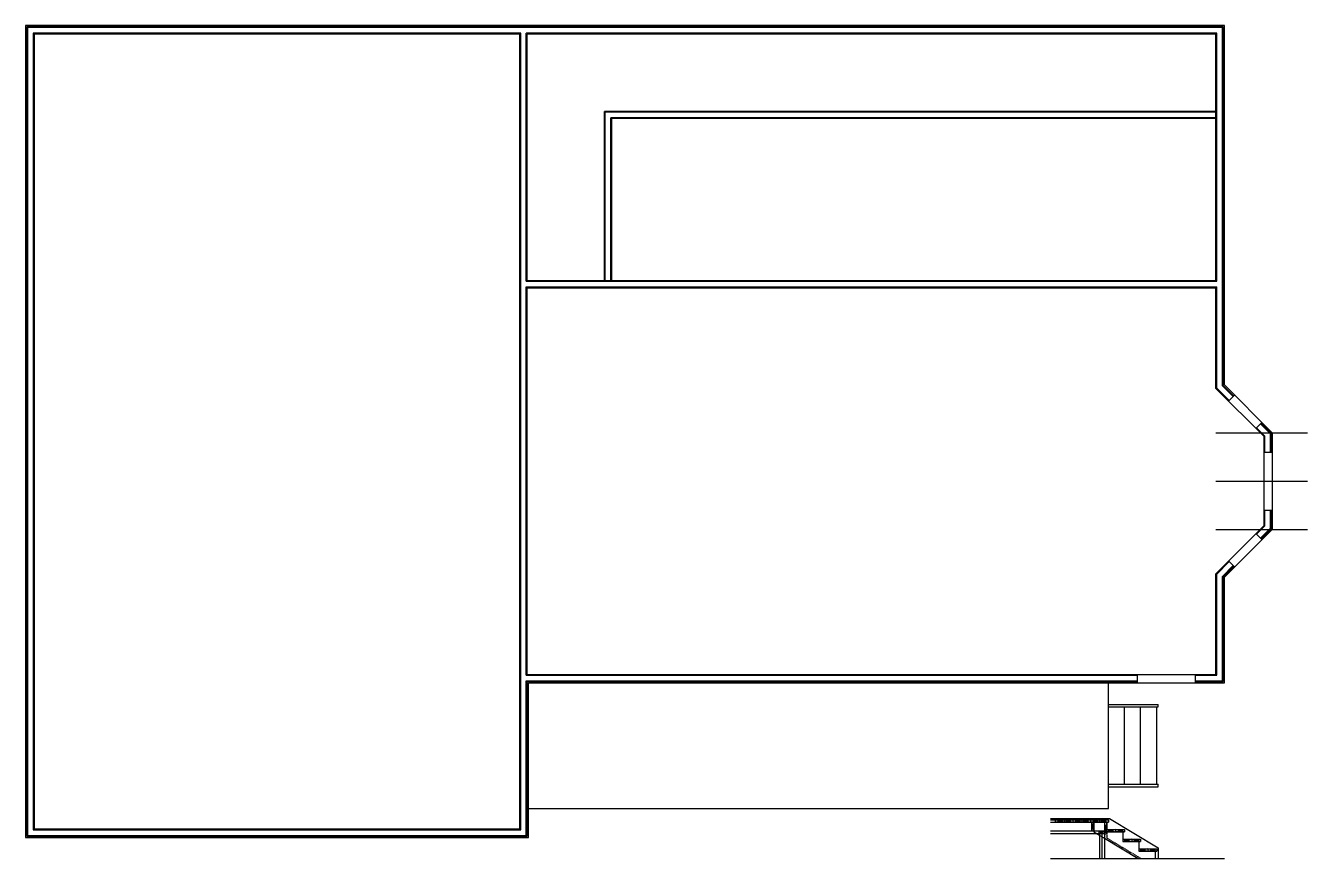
# Model space of a CAD drawing. Header units: inches. Extents: x 2 to 798, y -10 to 506.
import ezdxf

# ---------------------------------------------------------------- set-up
doc = ezdxf.new("R2010")
doc.units = ezdxf.units.IN
doc.header["$MEASUREMENT"] = 0
doc.linetypes.add('HIDDENX2', pattern=[0.75, 0.5, -0.25])
doc.layers.add('Hidden Line', color=7, linetype='HIDDENX2')
doc.layers.add('Reference', color=1, linetype='Continuous')

msp = doc.modelspace()

# ---------------------------------------------------------------- linework, layer by layer
for p, q in [((746.5, 506.5), (2.5, 506.5)), ((2.5, 506.5), (2.5, 2.5)), ((745.75, 505.75), (3.25, 505.75)), ((3.25, 505.75), (3.25, 3.25)), ((745.25, 505.25), (3.75, 505.25)), ((3.75, 505.25), (3.75, 3.75)), ((7.25, 501.75), (7.25, 7.25)), ((309.75, 501.75), (7.25, 501.75)), ((7.75, 501.25), (7.75, 7.75)), ((309.25, 501.25), (7.75, 501.25)), ((309.25, 103.75), (309.25, 501.25)), ((309.75, 103.25), (309.75, 501.75)), ((741.75, 501.75), (313.25, 501.75)), ((313.25, 347.75), (313.25, 501.75)), ((741.25, 501.25), (313.75, 501.25)), ((313.75, 348.25), (313.75, 501.25)), ((741.25, 348.25), (741.25, 501.25)), ((741.75, 347.75), (741.75, 501.75)), ((745.25, 282.93), (745.25, 505.25)), ((745.75, 283.14), (745.75, 505.75)), ((746.5, 283.45), (746.5, 506.5)), ((361.75, 348.25), (361.75, 453.25)), ((741.25, 453.25), (361.75, 453.25)), ((362.25, 348.25), (362.25, 452.75)), ((741.25, 452.75), (362.25, 452.75)), ((365.75, 348.25), (365.75, 449.25)), ((741.25, 449.25), (365.75, 449.25)), ((366.25, 348.25), (366.25, 448.75)), ((741.25, 448.75), (366.25, 448.75)), ((313.25, 347.75), (741.75, 347.75)), ((313.25, 103.25), (313.25, 344.25)), ((313.25, 344.25), (741.75, 344.25)), ((313.75, 348.25), (741.25, 348.25)), ((313.75, 103.75), (313.75, 343.75)), ((313.75, 343.75), (741.25, 343.75)), ((741.25, 281.27), (741.25, 343.75)), ((741.75, 281.48), (741.75, 344.25)), ((741.25, 281.27), (770.95, 251.58)), ((741.75, 281.48), (749.51, 273.73)), ((745.25, 282.93), (751.98, 276.2)), ((745.75, 283.14), (752.33, 276.55)), ((746.5, 283.45), (776.2, 253.75)), ((752.86, 277.08), (749.15, 273.37)), ((769.83, 260.11), (766.12, 256.4)), ((766.48, 256.76), (771.45, 251.78)), ((768.95, 259.23), (774.95, 253.23)), ((769.3, 259.58), (775.45, 253.44)), ((770.95, 251.58), (770.95, 195.92)), ((771.45, 251.78), (771.45, 241.75)), ((774.95, 253.23), (774.95, 241.75)), ((775.45, 253.44), (775.45, 241.75)), ((776.2, 253.75), (776.2, 193.75)), ((770.95, 241.75), (776.2, 241.75)), ((770.95, 205.75), (776.2, 205.75)), ((771.45, 205.75), (771.45, 195.72)), ((774.95, 205.75), (774.95, 194.27)), ((775.45, 205.75), (775.45, 194.06)), ((741.25, 166.23), (770.95, 195.92)), ((746.5, 164.05), (776.2, 193.75)), ((769.83, 187.39), (766.12, 191.1)), ((766.48, 190.74), (771.45, 195.72)), ((768.95, 188.27), (774.95, 194.27)), ((769.3, 187.92), (775.45, 194.06)), ((741.75, 166.02), (749.51, 173.77)), ((745.25, 164.57), (751.98, 171.3)), ((745.75, 164.36), (752.33, 170.95)), ((752.86, 170.42), (749.15, 174.13)), ((741.25, 103.75), (741.25, 166.23)), ((741.75, 103.25), (741.75, 166.02)), ((745.25, 99.75), (745.25, 164.57)), ((745.75, 99.25), (745.75, 164.36)), ((746.5, 98.5), (746.5, 164.05)), ((309.25, 7.75), (309.25, 103.75)), ((313.75, 103.75), (741.25, 103.75)), ((692.5, 98.5), (692.5, 103.75)), ((728.5, 98.5), (728.5, 103.75)), ((309.75, 7.25), (309.75, 103.25)), ((313.25, 103.25), (692.5, 103.25)), ((313.25, 3.75), (313.25, 99.75)), ((313.25, 99.75), (692.5, 99.75)), ((313.75, 3.25), (313.75, 99.25)), ((313.75, 99.25), (692.5, 99.25)), ((314.5, 2.5), (314.5, 98.5)), ((314.5, 98.5), (746.5, 98.5)), ((674.5, 20.5), (674.5, 98.5)), ((728.5, 103.25), (741.75, 103.25)), ((728.5, 99.75), (745.25, 99.75)), ((728.5, 99.25), (745.75, 99.25)), ((674.5, 85), (705.5, 85)), ((674.5, 83.5), (705.5, 83.5)), ((684.5, 35.5), (684.5, 83.5)), ((694.5, 35.5), (694.5, 83.5)), ((704.5, 35.5), (704.5, 83.5)), ((705.5, 83.5), (705.5, 85)), ((674.5, 35.5), (705.5, 35.5)), ((674.5, 34), (705.5, 34)), ((705.5, 34), (705.5, 35.5)), ((314.5, 20.5), (674.5, 20.5)), ((638.5, 14.25), (675.19, 14.25)), ((638.5, 13.5), (674.5, 13.5)), ((638.5, 12), (674.5, 12)), ((641.5, 13.5), (641.5, 12)), ((647, 12), (641.5, 13.5)), ((641.5, 12), (647, 13.5)), ((647, 13.5), (647, 12)), ((652.5, 13.5), (647, 12)), ((647, 13.5), (652.5, 12)), ((652.5, 13.5), (652.5, 12)), ((658, 12), (652.5, 13.5)), ((652.5, 12), (658, 13.5)), ((658, 13.5), (658, 12)), ((663.5, 13.5), (658, 12)), ((658, 13.5), (663.5, 12)), ((663.5, 13.5), (663.5, 12)), ((669, 12), (663.5, 13.5)), ((663.5, 12), (669, 13.5)), ((664, 12), (664, 6.5)), ((665.5, 6.5), (664, 12)), ((664, 6.5), (665.5, 12)), ((665.5, 12), (665.5, 6.01)), ((669, 13.5), (669, 12)), ((674.5, 13.5), (669, 12)), ((669, 13.5), (674.5, 12)), ((672, 12), (672, 4.75)), ((673.5, 4.75), (672, 12)), ((673.5, 12), (672, 4.75)), ((673.5, 14.25), (673.5, 13.5)), ((673.5, 12), (673.5, 4.75)), ((674.5, 13.5), (674.5, 12)), ((675.19, 14.25), (705.5, -3.93)), ((2.5, 2.5), (314.5, 2.5)), ((3.25, 3.25), (313.75, 3.25)), ((3.75, 3.75), (313.25, 3.75)), ((7.25, 7.25), (309.75, 7.25)), ((7.75, 7.75), (309.25, 7.75)), ((638.5, 6.5), (672, 6.5)), ((638.5, 5), (672, 5)), ((665.5, 6.01), (669, 3.91)), ((668.5, 6.5), (668.5, 5)), ((668.5, 6.5), (672, 5)), ((668.5, 5), (672, 6.5)), ((669, 5), (669, -10.5)), ((670.5, 5), (670.5, -10.5)), ((672, 5), (672, -10.5)), ((672, 4.75), (673.5, 4.75)), ((672, 2.11), (693.02, -10.5)), ((673.5, 7.5), (684.5, 7.5)), ((673.5, 7.5), (679, 6)), ((679, 7.5), (673.5, 6)), ((673.5, 6), (684.5, 6)), ((679, 7.5), (679, 6)), ((679, 6), (684.5, 7.5)), ((684.5, 6), (679, 7.5)), ((683.5, 6), (683.5, 0)), ((683.5, 1.5), (694.5, 1.5)), ((683.5, 1.5), (689, 0)), ((689, 1.5), (683.5, 0)), ((683.5, 0), (694.5, 0)), ((684.5, 7.5), (684.5, 6)), ((689, 1.5), (689, 0)), ((689, 0), (694.5, 1.5)), ((694.5, 0), (689, 1.5)), ((693.5, 0), (693.5, -6)), ((694.5, 1.5), (694.5, 0)), ((693.5, -4.5), (704.5, -4.5)), ((693.5, -4.5), (699, -6)), ((699, -4.5), (693.5, -6)), ((693.5, -6), (704.5, -6)), ((699, -4.5), (699, -6)), ((699, -6), (704.5, -4.5)), ((704.5, -6), (699, -4.5)), ((703.5, -6), (703.5, -10.5)), ((704.5, -4.5), (704.5, -6)), ((705.5, -3.93), (705.5, -10.5)), ((638.5, -10.5), (746.5, -10.5))]:
    msp.add_line(p, q)
at = {"layer": 'Hidden Line'}
for p, q in [((669, 3.91), (672, 2.11)), ((673.5, 4.75), (673.5, 2.15)), ((673.5, 2.15), (694.58, -10.5))]:
    msp.add_line(p, q, dxfattribs=at)
at = {"layer": 'Reference'}
for p, q in [((741.25, 253.75), (798, 253.75)), ((741.25, 223.75), (798, 223.75)), ((741.25, 193.75), (798, 193.75))]:
    msp.add_line(p, q, dxfattribs=at)

doc.saveas('drawing.dxf')
